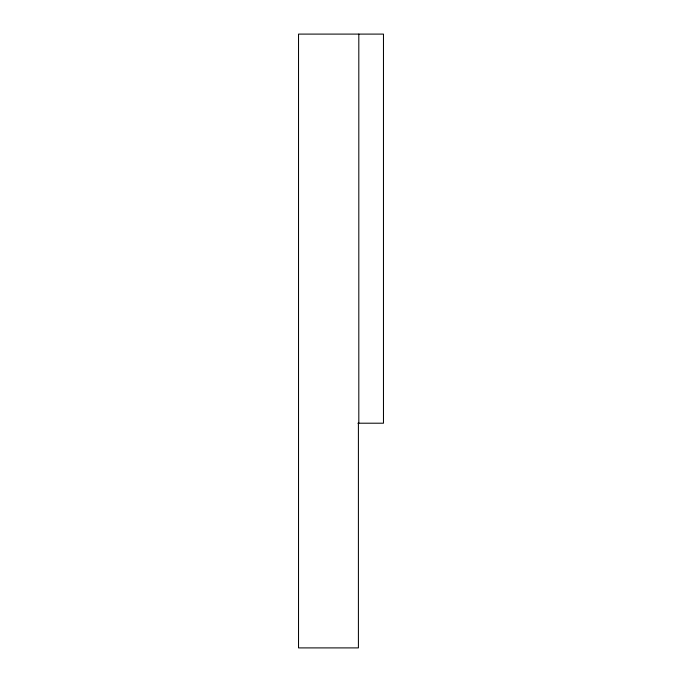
<?xml version="1.0" encoding="UTF-8"?>
<svg xmlns="http://www.w3.org/2000/svg" width="682" height="682" viewBox="0 0 682 682"><rect width="100%" height="100%" fill="white"/><g stroke="black" fill="none" stroke-linecap="round" stroke-linejoin="round"><path stroke-width="1.02" d="M357.939 423.207L383.472 423.207L383.472 34.1L298.528 34.1L298.528 647.9L358.408 647.9L358.408 423.207M358.809 34.1L358.809 423.207"/></g></svg>
